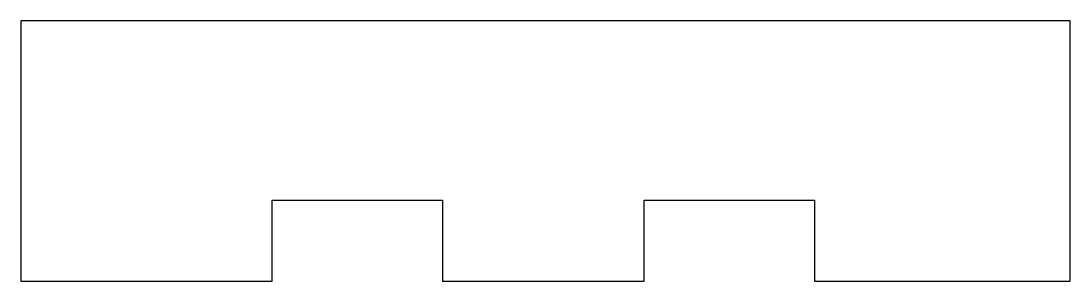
# Model space of a CAD drawing. Header units: millimetres. Extents: x -29.2 to 29.2, y 0 to 14.5.
import ezdxf

# ---------------------------------------------------------------- set-up
doc = ezdxf.new("R2010")
doc.units = ezdxf.units.MM
doc.layers.add('face_plate_outline', color=7, linetype='Continuous')

msp = doc.modelspace()

# ---------------------------------------------------------------- linework, layer by layer
at = {"layer": 'face_plate_outline'}
for p, q in [((-29.25, 14.5), (-29.25, 0)), ((29.25, 14.5), (-29.25, 14.5)), ((29.25, 0), (29.25, 14.5)), ((-15.25, 4.5), (-5.75, 4.5)), ((-15.25, 0), (-15.25, 4.5)), ((-5.75, 4.5), (-5.75, 0)), ((5.5, 4.5), (15, 4.5)), ((5.5, 0), (5.5, 4.5)), ((15, 4.5), (15, 0)), ((-29.25, 0), (-15.25, 0)), ((-5.75, 0), (5.5, 0)), ((15, 0), (29.25, 0))]:
    msp.add_line(p, q, dxfattribs=at)

doc.saveas('drawing.dxf')
